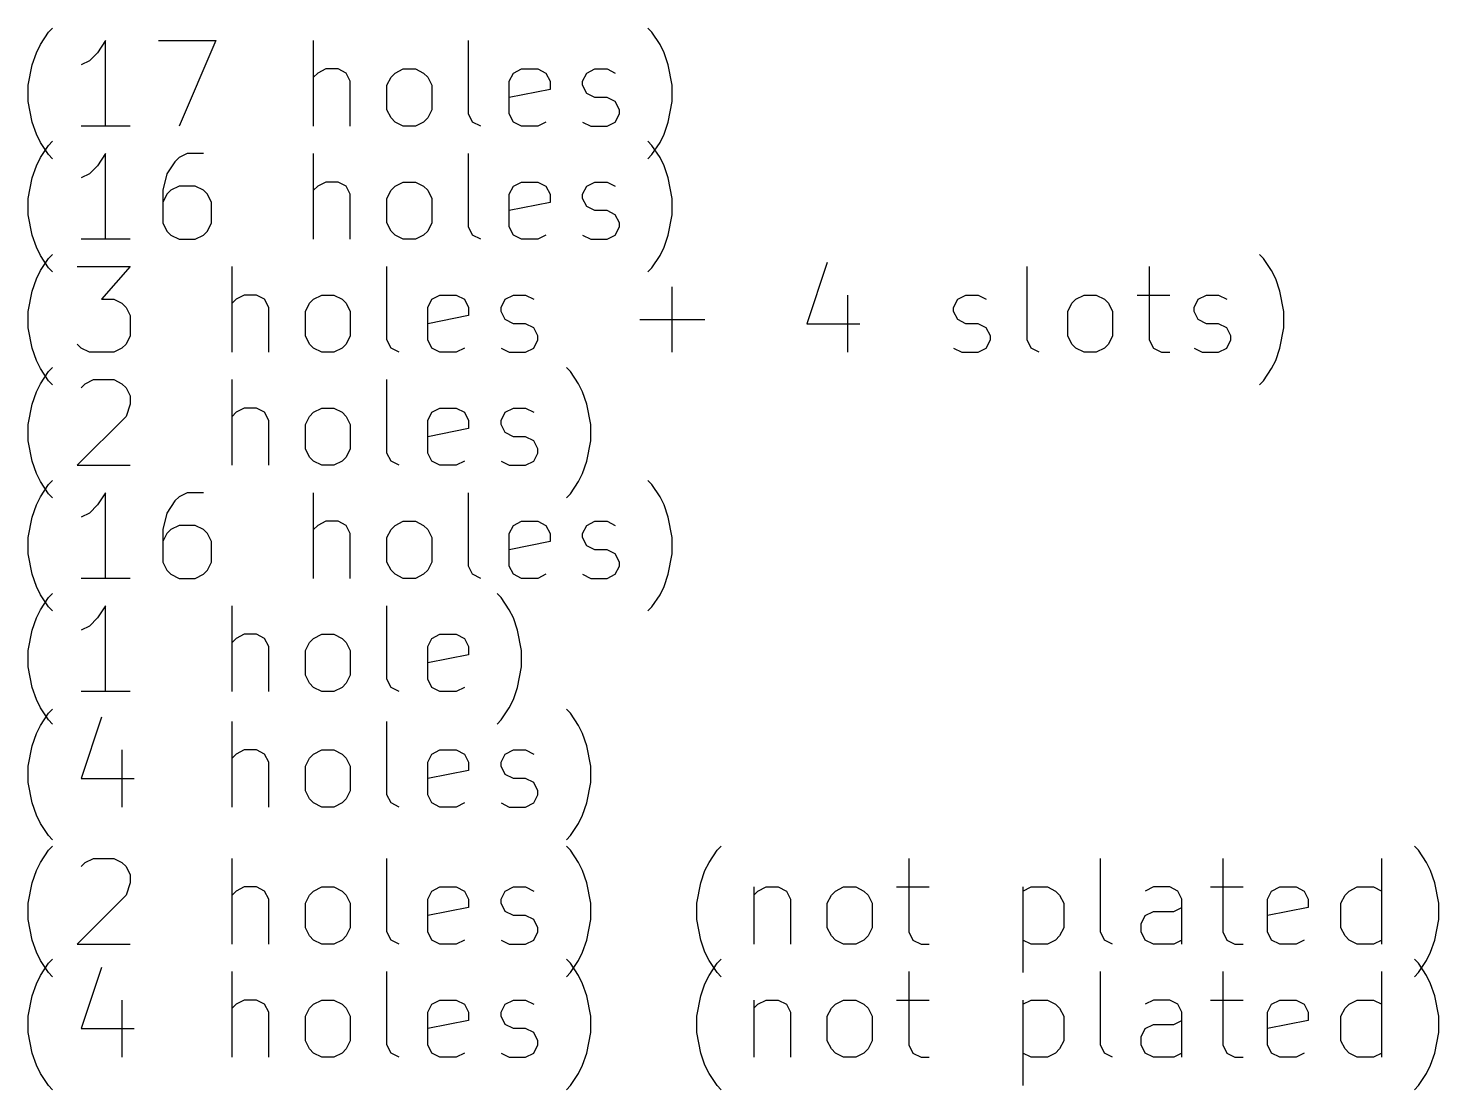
# Model space of a CAD drawing. Extents: x 109 to 179.2, y -127 to -50.2.
# Drawn here: x 146.2 to 179.15, y -127.04 to -102.25 of the extents above; entities that cross this region are included whole.
import ezdxf

# ---------------------------------------------------------------- set-up
doc = ezdxf.new("R2010")
doc.units = 0
doc.layers.add('BLACK', color=7, linetype='CONTINUOUS')

msp = doc.modelspace()

# ---------------------------------------------------------------- linework, layer by layer
at = {"layer": 'BLACK', "linetype": 'CONTINUOUS'}
for p, q in [((146.483, -102.63), (146.674, -102.344)), ((146.674, -102.344), (146.769, -102.249)), ((160.769, -102.344), (160.674, -102.249)), ((160.96, -102.63), (160.769, -102.344)), ((146.388, -102.82), (146.483, -102.63)), ((148.007, -102.535), (147.817, -102.82)), ((148.007, -104.535), (148.007, -102.535)), ((149.245, -102.535), (150.579, -102.535)), ((150.579, -102.535), (149.721, -104.535)), ((152.864, -104.535), (152.864, -102.535)), ((156.483, -104.249), (156.483, -102.535)), ((161.055, -102.82), (160.96, -102.63)), ((146.198, -103.582), (146.293, -103.106)), ((146.293, -103.106), (146.388, -102.82)), ((147.626, -103.011), (147.436, -103.106)), ((147.817, -102.82), (147.626, -103.011)), ((161.15, -103.106), (161.055, -102.82)), ((161.245, -103.582), (161.15, -103.106)), ((152.96, -103.297), (152.864, -103.392)), ((153.15, -103.201), (152.96, -103.297)), ((153.436, -103.201), (153.15, -103.201)), ((153.626, -103.297), (153.436, -103.201)), ((153.721, -103.487), (153.626, -103.297)), ((154.579, -103.582), (154.674, -103.392)), ((154.674, -103.392), (154.769, -103.297)), ((154.769, -103.297), (154.96, -103.201)), ((154.96, -103.201), (155.245, -103.201)), ((155.245, -103.201), (155.436, -103.297)), ((155.436, -103.297), (155.531, -103.392)), ((155.531, -103.392), (155.626, -103.582)), ((157.436, -103.487), (157.531, -103.297)), ((157.531, -103.297), (157.721, -103.201)), ((157.721, -103.201), (158.102, -103.201)), ((158.102, -103.201), (158.293, -103.297)), ((158.293, -103.297), (158.388, -103.487)), ((159.15, -103.487), (159.245, -103.297)), ((159.245, -103.297), (159.436, -103.201)), ((159.436, -103.201), (159.721, -103.201)), ((159.721, -103.201), (159.912, -103.297)), ((146.198, -103.963), (146.198, -103.582)), ((153.721, -104.535), (153.721, -103.487)), ((154.579, -104.154), (154.579, -103.582)), ((155.626, -103.582), (155.626, -104.154)), ((157.436, -104.249), (157.436, -103.487)), ((158.388, -103.678), (157.436, -103.868)), ((158.388, -103.487), (158.388, -103.678)), ((159.15, -103.582), (159.15, -103.487)), ((159.245, -103.773), (159.15, -103.582)), ((159.436, -103.868), (159.245, -103.773)), ((161.245, -103.963), (161.245, -103.582)), ((146.293, -104.44), (146.198, -103.963)), ((159.721, -103.868), (159.436, -103.868)), ((159.912, -103.963), (159.721, -103.868)), ((160.007, -104.154), (159.912, -103.963)), ((161.15, -104.44), (161.245, -103.963)), ((146.388, -104.725), (146.293, -104.44)), ((154.674, -104.344), (154.579, -104.154)), ((154.769, -104.44), (154.674, -104.344)), ((154.96, -104.535), (154.769, -104.44)), ((155.436, -104.44), (155.245, -104.535)), ((155.531, -104.344), (155.436, -104.44)), ((155.626, -104.154), (155.531, -104.344)), ((156.579, -104.44), (156.483, -104.249)), ((156.769, -104.535), (156.579, -104.44)), ((157.531, -104.44), (157.436, -104.249)), ((157.721, -104.535), (157.531, -104.44)), ((158.293, -104.44), (158.102, -104.535)), ((159.15, -104.44), (159.34, -104.535)), ((159.721, -104.535), (159.912, -104.44)), ((159.912, -104.44), (160.007, -104.249)), ((160.007, -104.249), (160.007, -104.154)), ((161.055, -104.725), (161.15, -104.44)), ((146.483, -104.916), (146.388, -104.725)), ((148.579, -104.535), (147.436, -104.535)), ((155.245, -104.535), (154.96, -104.535)), ((158.102, -104.535), (157.721, -104.535)), ((159.34, -104.535), (159.721, -104.535)), ((160.96, -104.916), (161.055, -104.725)), ((146.674, -105.201), (146.483, -104.916)), ((146.483, -105.27), (146.674, -104.984)), ((146.674, -104.984), (146.769, -104.889)), ((160.769, -104.984), (160.674, -104.889)), ((160.769, -105.201), (160.96, -104.916)), ((160.96, -105.27), (160.769, -104.984)), ((146.388, -105.46), (146.483, -105.27)), ((146.769, -105.297), (146.674, -105.201)), ((148.007, -105.175), (147.817, -105.46)), ((148.007, -107.175), (148.007, -105.175)), ((149.626, -105.365), (149.436, -105.651)), ((149.721, -105.27), (149.626, -105.365)), ((149.912, -105.175), (149.721, -105.27)), ((150.293, -105.175), (149.912, -105.175)), ((152.864, -107.175), (152.864, -105.175)), ((156.483, -106.889), (156.483, -105.175)), ((160.674, -105.297), (160.769, -105.201)), ((161.055, -105.46), (160.96, -105.27)), ((146.198, -106.222), (146.293, -105.746)), ((146.293, -105.746), (146.388, -105.46)), ((147.626, -105.651), (147.436, -105.746)), ((147.817, -105.46), (147.626, -105.651)), ((149.436, -105.651), (149.34, -106.032)), ((161.15, -105.746), (161.055, -105.46)), ((161.245, -106.222), (161.15, -105.746)), ((149.34, -106.032), (149.34, -106.794)), ((149.531, -106.032), (149.436, -106.127)), ((149.721, -105.937), (149.531, -106.032)), ((150.102, -105.937), (149.721, -105.937)), ((150.293, -106.032), (150.102, -105.937)), ((150.388, -106.127), (150.293, -106.032)), ((152.96, -105.937), (152.864, -106.032)), ((153.15, -105.841), (152.96, -105.937)), ((153.436, -105.841), (153.15, -105.841)), ((153.626, -105.937), (153.436, -105.841)), ((153.721, -106.127), (153.626, -105.937)), ((154.579, -106.222), (154.674, -106.032)), ((154.674, -106.032), (154.769, -105.937)), ((154.769, -105.937), (154.96, -105.841)), ((154.96, -105.841), (155.245, -105.841)), ((155.245, -105.841), (155.436, -105.937)), ((155.436, -105.937), (155.531, -106.032)), ((155.531, -106.032), (155.626, -106.222)), ((157.436, -106.127), (157.531, -105.937)), ((157.531, -105.937), (157.721, -105.841)), ((157.721, -105.841), (158.102, -105.841)), ((158.102, -105.841), (158.293, -105.937)), ((158.293, -105.937), (158.388, -106.127)), ((159.15, -106.127), (159.245, -105.937)), ((159.245, -105.937), (159.436, -105.841)), ((159.436, -105.841), (159.721, -105.841)), ((159.721, -105.841), (159.912, -105.937)), ((146.198, -106.603), (146.198, -106.222)), ((149.436, -106.127), (149.34, -106.318)), ((150.483, -106.318), (150.388, -106.127)), ((150.483, -106.794), (150.483, -106.318)), ((153.721, -107.175), (153.721, -106.127)), ((154.579, -106.794), (154.579, -106.222)), ((155.626, -106.222), (155.626, -106.794)), ((157.436, -106.889), (157.436, -106.127)), ((158.388, -106.318), (157.436, -106.508)), ((158.388, -106.127), (158.388, -106.318)), ((159.15, -106.222), (159.15, -106.127)), ((159.245, -106.413), (159.15, -106.222)), ((159.436, -106.508), (159.245, -106.413)), ((161.245, -106.603), (161.245, -106.222)), ((146.293, -107.08), (146.198, -106.603)), ((159.721, -106.508), (159.436, -106.508)), ((159.912, -106.603), (159.721, -106.508)), ((160.007, -106.794), (159.912, -106.603)), ((161.15, -107.08), (161.245, -106.603)), ((146.388, -107.365), (146.293, -107.08)), ((149.34, -106.794), (149.436, -106.984)), ((149.436, -106.984), (149.531, -107.08)), ((149.531, -107.08), (149.721, -107.175)), ((150.102, -107.175), (150.293, -107.08)), ((150.293, -107.08), (150.388, -106.984)), ((150.388, -106.984), (150.483, -106.794)), ((154.674, -106.984), (154.579, -106.794)), ((154.769, -107.08), (154.674, -106.984)), ((154.96, -107.175), (154.769, -107.08)), ((155.436, -107.08), (155.245, -107.175)), ((155.531, -106.984), (155.436, -107.08)), ((155.626, -106.794), (155.531, -106.984)), ((156.579, -107.08), (156.483, -106.889)), ((156.769, -107.175), (156.579, -107.08)), ((157.531, -107.08), (157.436, -106.889)), ((157.721, -107.175), (157.531, -107.08)), ((158.293, -107.08), (158.102, -107.175)), ((159.15, -107.08), (159.34, -107.175)), ((159.721, -107.175), (159.912, -107.08)), ((159.912, -107.08), (160.007, -106.889)), ((160.007, -106.889), (160.007, -106.794)), ((161.055, -107.365), (161.15, -107.08)), ((146.483, -107.556), (146.388, -107.365)), ((148.579, -107.175), (147.436, -107.175)), ((149.721, -107.175), (150.102, -107.175)), ((155.245, -107.175), (154.96, -107.175)), ((158.102, -107.175), (157.721, -107.175)), ((159.34, -107.175), (159.721, -107.175)), ((160.96, -107.556), (161.055, -107.365)), ((146.674, -107.841), (146.483, -107.556)), ((146.483, -107.91), (146.674, -107.624)), ((146.674, -107.624), (146.769, -107.529)), ((160.769, -107.841), (160.96, -107.556)), ((164.864, -107.72), (164.388, -109.148)), ((175.055, -107.624), (174.96, -107.529)), ((175.245, -107.91), (175.055, -107.624)), ((146.388, -108.1), (146.483, -107.91)), ((146.769, -107.937), (146.674, -107.841)), ((147.34, -107.815), (148.579, -107.815)), ((148.579, -107.815), (147.912, -108.577)), ((150.96, -109.815), (150.96, -107.815)), ((154.579, -109.529), (154.579, -107.815)), ((160.674, -107.937), (160.769, -107.841)), ((169.531, -109.529), (169.531, -107.815)), ((172.388, -107.815), (172.388, -109.529)), ((175.34, -108.1), (175.245, -107.91)), ((146.198, -108.862), (146.293, -108.386)), ((146.293, -108.386), (146.388, -108.1)), ((161.245, -109.815), (161.245, -108.291)), ((175.436, -108.386), (175.34, -108.1)), ((175.531, -108.862), (175.436, -108.386)), ((147.912, -108.577), (148.198, -108.577)), ((148.198, -108.577), (148.388, -108.672)), ((148.388, -108.672), (148.483, -108.767)), ((151.055, -108.577), (150.96, -108.672)), ((151.245, -108.481), (151.055, -108.577)), ((151.531, -108.481), (151.245, -108.481)), ((151.721, -108.577), (151.531, -108.481)), ((151.817, -108.767), (151.721, -108.577)), ((152.674, -108.862), (152.769, -108.672)), ((152.769, -108.672), (152.864, -108.577)), ((152.864, -108.577), (153.055, -108.481)), ((153.055, -108.481), (153.34, -108.481)), ((153.34, -108.481), (153.531, -108.577)), ((153.531, -108.577), (153.626, -108.672)), ((153.626, -108.672), (153.721, -108.862)), ((155.531, -108.767), (155.626, -108.577)), ((155.626, -108.577), (155.817, -108.481)), ((155.817, -108.481), (156.198, -108.481)), ((156.198, -108.481), (156.388, -108.577)), ((156.388, -108.577), (156.483, -108.767)), ((157.245, -108.767), (157.34, -108.577)), ((157.34, -108.577), (157.531, -108.481)), ((157.531, -108.481), (157.817, -108.481)), ((157.817, -108.481), (158.007, -108.577)), ((165.34, -108.481), (165.34, -109.815)), ((167.817, -108.767), (167.912, -108.577)), ((167.912, -108.577), (168.102, -108.481)), ((168.102, -108.481), (168.388, -108.481)), ((168.388, -108.481), (168.579, -108.577)), ((170.483, -108.862), (170.579, -108.672)), ((170.579, -108.672), (170.674, -108.577)), ((170.674, -108.577), (170.864, -108.481)), ((170.864, -108.481), (171.15, -108.481)), ((171.15, -108.481), (171.34, -108.577)), ((171.34, -108.577), (171.436, -108.672)), ((171.436, -108.672), (171.531, -108.862)), ((172.102, -108.481), (172.864, -108.481)), ((173.436, -108.767), (173.531, -108.577)), ((173.531, -108.577), (173.721, -108.481)), ((173.721, -108.481), (174.007, -108.481)), ((174.007, -108.481), (174.198, -108.577)), ((146.198, -109.243), (146.198, -108.862)), ((148.483, -108.767), (148.579, -108.958)), ((148.579, -108.958), (148.579, -109.434)), ((151.817, -109.815), (151.817, -108.767)), ((152.674, -109.434), (152.674, -108.862)), ((153.721, -108.862), (153.721, -109.434)), ((155.531, -109.529), (155.531, -108.767)), ((156.483, -108.958), (155.531, -109.148)), ((156.483, -108.767), (156.483, -108.958)), ((157.245, -108.862), (157.245, -108.767)), ((157.34, -109.053), (157.245, -108.862)), ((157.531, -109.148), (157.34, -109.053)), ((160.483, -109.053), (162.007, -109.053)), ((167.817, -108.862), (167.817, -108.767)), ((167.912, -109.053), (167.817, -108.862)), ((168.102, -109.148), (167.912, -109.053)), ((170.483, -109.434), (170.483, -108.862)), ((171.531, -108.862), (171.531, -109.434)), ((173.436, -108.862), (173.436, -108.767)), ((173.531, -109.053), (173.436, -108.862)), ((173.721, -109.148), (173.531, -109.053)), ((175.531, -109.243), (175.531, -108.862)), ((146.293, -109.72), (146.198, -109.243)), ((157.817, -109.148), (157.531, -109.148)), ((158.007, -109.243), (157.817, -109.148)), ((158.102, -109.434), (158.007, -109.243)), ((164.388, -109.148), (165.626, -109.148)), ((168.388, -109.148), (168.102, -109.148)), ((168.579, -109.243), (168.388, -109.148)), ((168.674, -109.434), (168.579, -109.243)), ((174.007, -109.148), (173.721, -109.148)), ((174.198, -109.243), (174.007, -109.148)), ((174.293, -109.434), (174.198, -109.243)), ((175.436, -109.72), (175.531, -109.243)), ((146.388, -110.005), (146.293, -109.72)), ((147.436, -109.72), (147.34, -109.624)), ((147.626, -109.815), (147.436, -109.72)), ((148.388, -109.72), (148.198, -109.815)), ((148.483, -109.624), (148.388, -109.72)), ((148.579, -109.434), (148.483, -109.624)), ((152.769, -109.624), (152.674, -109.434)), ((152.864, -109.72), (152.769, -109.624)), ((153.055, -109.815), (152.864, -109.72)), ((153.531, -109.72), (153.34, -109.815)), ((153.626, -109.624), (153.531, -109.72)), ((153.721, -109.434), (153.626, -109.624)), ((154.674, -109.72), (154.579, -109.529)), ((154.864, -109.815), (154.674, -109.72)), ((155.626, -109.72), (155.531, -109.529)), ((155.817, -109.815), (155.626, -109.72)), ((156.388, -109.72), (156.198, -109.815)), ((157.245, -109.72), (157.436, -109.815)), ((157.817, -109.815), (158.007, -109.72)), ((158.007, -109.72), (158.102, -109.529)), ((158.102, -109.529), (158.102, -109.434)), ((167.817, -109.72), (168.007, -109.815)), ((168.388, -109.815), (168.579, -109.72)), ((168.579, -109.72), (168.674, -109.529)), ((168.674, -109.529), (168.674, -109.434)), ((169.626, -109.72), (169.531, -109.529)), ((169.817, -109.815), (169.626, -109.72)), ((170.579, -109.624), (170.483, -109.434)), ((170.674, -109.72), (170.579, -109.624)), ((170.864, -109.815), (170.674, -109.72)), ((171.34, -109.72), (171.15, -109.815)), ((171.436, -109.624), (171.34, -109.72)), ((171.531, -109.434), (171.436, -109.624)), ((172.388, -109.529), (172.483, -109.72)), ((172.483, -109.72), (172.674, -109.815)), ((173.436, -109.72), (173.626, -109.815)), ((174.007, -109.815), (174.198, -109.72)), ((174.198, -109.72), (174.293, -109.529)), ((174.293, -109.529), (174.293, -109.434)), ((175.34, -110.005), (175.436, -109.72)), ((146.483, -110.196), (146.388, -110.005)), ((148.198, -109.815), (147.626, -109.815)), ((153.34, -109.815), (153.055, -109.815)), ((156.198, -109.815), (155.817, -109.815)), ((157.436, -109.815), (157.817, -109.815)), ((168.007, -109.815), (168.388, -109.815)), ((171.15, -109.815), (170.864, -109.815)), ((172.674, -109.815), (172.864, -109.815)), ((173.626, -109.815), (174.007, -109.815)), ((175.245, -110.196), (175.34, -110.005)), ((146.674, -110.481), (146.483, -110.196)), ((146.483, -110.55), (146.674, -110.264)), ((146.674, -110.264), (146.769, -110.169)), ((158.864, -110.264), (158.769, -110.169)), ((159.055, -110.55), (158.864, -110.264)), ((175.055, -110.481), (175.245, -110.196)), ((146.388, -110.74), (146.483, -110.55)), ((146.769, -110.577), (146.674, -110.481)), ((147.436, -110.645), (147.531, -110.55)), ((147.531, -110.55), (147.721, -110.455)), ((147.721, -110.455), (148.198, -110.455)), ((148.198, -110.455), (148.388, -110.55)), ((148.388, -110.55), (148.483, -110.645)), ((148.483, -110.645), (148.579, -110.836)), ((150.96, -112.455), (150.96, -110.455)), ((154.579, -112.169), (154.579, -110.455)), ((159.15, -110.74), (159.055, -110.55)), ((174.96, -110.577), (175.055, -110.481)), ((146.198, -111.502), (146.293, -111.026)), ((146.293, -111.026), (146.388, -110.74)), ((148.579, -111.026), (148.483, -111.312)), ((148.579, -110.836), (148.579, -111.026)), ((159.245, -111.026), (159.15, -110.74)), ((159.34, -111.502), (159.245, -111.026)), ((148.483, -111.312), (147.34, -112.455)), ((151.055, -111.217), (150.96, -111.312)), ((151.245, -111.121), (151.055, -111.217)), ((151.531, -111.121), (151.245, -111.121)), ((151.721, -111.217), (151.531, -111.121)), ((151.817, -111.407), (151.721, -111.217)), ((152.674, -111.502), (152.769, -111.312)), ((152.769, -111.312), (152.864, -111.217)), ((152.864, -111.217), (153.055, -111.121)), ((153.055, -111.121), (153.34, -111.121)), ((153.34, -111.121), (153.531, -111.217)), ((153.531, -111.217), (153.626, -111.312)), ((153.626, -111.312), (153.721, -111.502)), ((155.531, -111.407), (155.626, -111.217)), ((155.626, -111.217), (155.817, -111.121)), ((155.817, -111.121), (156.198, -111.121)), ((156.198, -111.121), (156.388, -111.217)), ((156.388, -111.217), (156.483, -111.407)), ((157.245, -111.407), (157.34, -111.217)), ((157.34, -111.217), (157.531, -111.121)), ((157.531, -111.121), (157.817, -111.121)), ((157.817, -111.121), (158.007, -111.217)), ((146.198, -111.883), (146.198, -111.502)), ((151.817, -112.455), (151.817, -111.407)), ((152.674, -112.074), (152.674, -111.502)), ((153.721, -111.502), (153.721, -112.074)), ((155.531, -112.169), (155.531, -111.407)), ((156.483, -111.598), (155.531, -111.788)), ((156.483, -111.407), (156.483, -111.598)), ((157.245, -111.502), (157.245, -111.407)), ((157.34, -111.693), (157.245, -111.502)), ((157.531, -111.788), (157.34, -111.693)), ((159.34, -111.883), (159.34, -111.502)), ((146.293, -112.36), (146.198, -111.883)), ((157.817, -111.788), (157.531, -111.788)), ((158.007, -111.883), (157.817, -111.788)), ((158.102, -112.074), (158.007, -111.883)), ((159.245, -112.36), (159.34, -111.883)), ((146.388, -112.645), (146.293, -112.36)), ((152.769, -112.264), (152.674, -112.074)), ((152.864, -112.36), (152.769, -112.264)), ((153.055, -112.455), (152.864, -112.36)), ((153.531, -112.36), (153.34, -112.455)), ((153.626, -112.264), (153.531, -112.36)), ((153.721, -112.074), (153.626, -112.264)), ((154.674, -112.36), (154.579, -112.169)), ((154.864, -112.455), (154.674, -112.36)), ((155.626, -112.36), (155.531, -112.169)), ((155.817, -112.455), (155.626, -112.36)), ((156.388, -112.36), (156.198, -112.455)), ((157.245, -112.36), (157.436, -112.455)), ((157.817, -112.455), (158.007, -112.36)), ((158.007, -112.36), (158.102, -112.169)), ((158.102, -112.169), (158.102, -112.074)), ((159.15, -112.645), (159.245, -112.36)), ((146.483, -112.836), (146.388, -112.645)), ((147.34, -112.455), (148.579, -112.455)), ((153.34, -112.455), (153.055, -112.455)), ((156.198, -112.455), (155.817, -112.455)), ((157.436, -112.455), (157.817, -112.455)), ((159.055, -112.836), (159.15, -112.645)), ((146.674, -113.121), (146.483, -112.836)), ((146.483, -113.19), (146.674, -112.904)), ((146.674, -112.904), (146.769, -112.809)), ((158.864, -113.121), (159.055, -112.836)), ((160.769, -112.904), (160.674, -112.809)), ((160.96, -113.19), (160.769, -112.904)), ((146.388, -113.38), (146.483, -113.19)), ((146.769, -113.217), (146.674, -113.121)), ((148.007, -113.095), (147.817, -113.38)), ((148.007, -115.095), (148.007, -113.095)), ((149.626, -113.285), (149.436, -113.571)), ((149.721, -113.19), (149.626, -113.285)), ((149.912, -113.095), (149.721, -113.19)), ((150.293, -113.095), (149.912, -113.095)), ((152.864, -115.095), (152.864, -113.095)), ((156.483, -114.809), (156.483, -113.095)), ((158.769, -113.217), (158.864, -113.121)), ((161.055, -113.38), (160.96, -113.19)), ((146.198, -114.142), (146.293, -113.666)), ((146.293, -113.666), (146.388, -113.38)), ((147.626, -113.571), (147.436, -113.666)), ((147.817, -113.38), (147.626, -113.571)), ((149.436, -113.571), (149.34, -113.952)), ((161.15, -113.666), (161.055, -113.38)), ((161.245, -114.142), (161.15, -113.666)), ((149.34, -113.952), (149.34, -114.714)), ((149.531, -113.952), (149.436, -114.047)), ((149.721, -113.857), (149.531, -113.952)), ((150.102, -113.857), (149.721, -113.857)), ((150.293, -113.952), (150.102, -113.857)), ((150.388, -114.047), (150.293, -113.952)), ((152.96, -113.857), (152.864, -113.952)), ((153.15, -113.761), (152.96, -113.857)), ((153.436, -113.761), (153.15, -113.761)), ((153.626, -113.857), (153.436, -113.761)), ((153.721, -114.047), (153.626, -113.857)), ((154.579, -114.142), (154.674, -113.952)), ((154.674, -113.952), (154.769, -113.857)), ((154.769, -113.857), (154.96, -113.761)), ((154.96, -113.761), (155.245, -113.761)), ((155.245, -113.761), (155.436, -113.857)), ((155.436, -113.857), (155.531, -113.952)), ((155.531, -113.952), (155.626, -114.142)), ((157.436, -114.047), (157.531, -113.857)), ((157.531, -113.857), (157.721, -113.761)), ((157.721, -113.761), (158.102, -113.761)), ((158.102, -113.761), (158.293, -113.857)), ((158.293, -113.857), (158.388, -114.047)), ((159.15, -114.047), (159.245, -113.857)), ((159.245, -113.857), (159.436, -113.761)), ((159.436, -113.761), (159.721, -113.761)), ((159.721, -113.761), (159.912, -113.857)), ((146.198, -114.523), (146.198, -114.142)), ((149.436, -114.047), (149.34, -114.238)), ((150.483, -114.238), (150.388, -114.047)), ((150.483, -114.714), (150.483, -114.238)), ((153.721, -115.095), (153.721, -114.047)), ((154.579, -114.714), (154.579, -114.142)), ((155.626, -114.142), (155.626, -114.714)), ((157.436, -114.809), (157.436, -114.047)), ((158.388, -114.238), (157.436, -114.428)), ((158.388, -114.047), (158.388, -114.238)), ((159.15, -114.142), (159.15, -114.047)), ((159.245, -114.333), (159.15, -114.142)), ((159.436, -114.428), (159.245, -114.333)), ((161.245, -114.523), (161.245, -114.142)), ((146.293, -115), (146.198, -114.523)), ((159.721, -114.428), (159.436, -114.428)), ((159.912, -114.523), (159.721, -114.428)), ((160.007, -114.714), (159.912, -114.523)), ((161.15, -115), (161.245, -114.523)), ((146.388, -115.285), (146.293, -115)), ((149.34, -114.714), (149.436, -114.904)), ((149.436, -114.904), (149.531, -115)), ((149.531, -115), (149.721, -115.095)), ((150.102, -115.095), (150.293, -115)), ((150.293, -115), (150.388, -114.904)), ((150.388, -114.904), (150.483, -114.714)), ((154.674, -114.904), (154.579, -114.714)), ((154.769, -115), (154.674, -114.904)), ((154.96, -115.095), (154.769, -115)), ((155.436, -115), (155.245, -115.095)), ((155.531, -114.904), (155.436, -115)), ((155.626, -114.714), (155.531, -114.904)), ((156.579, -115), (156.483, -114.809)), ((156.769, -115.095), (156.579, -115)), ((157.531, -115), (157.436, -114.809)), ((157.721, -115.095), (157.531, -115)), ((158.293, -115), (158.102, -115.095)), ((159.15, -115), (159.34, -115.095)), ((159.721, -115.095), (159.912, -115)), ((159.912, -115), (160.007, -114.809)), ((160.007, -114.809), (160.007, -114.714)), ((161.055, -115.285), (161.15, -115)), ((146.483, -115.476), (146.388, -115.285)), ((148.579, -115.095), (147.436, -115.095)), ((149.721, -115.095), (150.102, -115.095)), ((155.245, -115.095), (154.96, -115.095)), ((158.102, -115.095), (157.721, -115.095)), ((159.34, -115.095), (159.721, -115.095)), ((160.96, -115.476), (161.055, -115.285)), ((146.674, -115.761), (146.483, -115.476)), ((146.483, -115.83), (146.674, -115.544)), ((146.674, -115.544), (146.769, -115.449)), ((157.245, -115.544), (157.15, -115.449)), ((157.436, -115.83), (157.245, -115.544)), ((160.769, -115.761), (160.96, -115.476)), ((146.388, -116.02), (146.483, -115.83)), ((146.769, -115.857), (146.674, -115.761)), ((148.007, -115.735), (147.817, -116.02)), ((148.007, -117.735), (148.007, -115.735)), ((150.96, -117.735), (150.96, -115.735)), ((154.579, -117.449), (154.579, -115.735)), ((157.531, -116.02), (157.436, -115.83)), ((160.674, -115.857), (160.769, -115.761)), ((146.198, -116.782), (146.293, -116.306)), ((146.293, -116.306), (146.388, -116.02)), ((147.626, -116.211), (147.436, -116.306)), ((147.817, -116.02), (147.626, -116.211)), ((157.626, -116.306), (157.531, -116.02)), ((157.721, -116.782), (157.626, -116.306)), ((151.055, -116.497), (150.96, -116.592)), ((151.245, -116.401), (151.055, -116.497)), ((151.531, -116.401), (151.245, -116.401)), ((151.721, -116.497), (151.531, -116.401)), ((151.817, -116.687), (151.721, -116.497)), ((152.674, -116.782), (152.769, -116.592)), ((152.769, -116.592), (152.864, -116.497)), ((152.864, -116.497), (153.055, -116.401)), ((153.055, -116.401), (153.34, -116.401)), ((153.34, -116.401), (153.531, -116.497)), ((153.531, -116.497), (153.626, -116.592)), ((153.626, -116.592), (153.721, -116.782)), ((155.531, -116.687), (155.626, -116.497)), ((155.626, -116.497), (155.817, -116.401)), ((155.817, -116.401), (156.198, -116.401)), ((156.198, -116.401), (156.388, -116.497)), ((156.388, -116.497), (156.483, -116.687)), ((146.198, -117.163), (146.198, -116.782)), ((151.817, -117.735), (151.817, -116.687)), ((152.674, -117.354), (152.674, -116.782)), ((153.721, -116.782), (153.721, -117.354)), ((155.531, -117.449), (155.531, -116.687)), ((156.483, -116.878), (155.531, -117.068)), ((156.483, -116.687), (156.483, -116.878)), ((157.721, -117.163), (157.721, -116.782)), ((146.293, -117.64), (146.198, -117.163)), ((157.626, -117.64), (157.721, -117.163)), ((152.769, -117.544), (152.674, -117.354)), ((152.864, -117.64), (152.769, -117.544)), ((153.626, -117.544), (153.531, -117.64)), ((153.721, -117.354), (153.626, -117.544)), ((154.674, -117.64), (154.579, -117.449)), ((155.626, -117.64), (155.531, -117.449)), ((146.388, -117.925), (146.293, -117.64)), ((146.483, -118.116), (146.388, -117.925)), ((148.579, -117.735), (147.436, -117.735)), ((153.055, -117.735), (152.864, -117.64)), ((153.34, -117.735), (153.055, -117.735)), ((153.531, -117.64), (153.34, -117.735)), ((154.864, -117.735), (154.674, -117.64)), ((155.817, -117.735), (155.626, -117.64)), ((156.198, -117.735), (155.817, -117.735)), ((156.388, -117.64), (156.198, -117.735)), ((157.436, -118.116), (157.531, -117.925)), ((157.531, -117.925), (157.626, -117.64)), ((146.674, -118.401), (146.483, -118.116)), ((146.483, -118.53), (146.674, -118.244)), ((146.674, -118.244), (146.769, -118.149)), ((157.245, -118.401), (157.436, -118.116)), ((158.864, -118.244), (158.769, -118.149)), ((159.055, -118.53), (158.864, -118.244)), ((146.388, -118.72), (146.483, -118.53)), ((146.769, -118.497), (146.674, -118.401)), ((147.912, -118.34), (147.436, -119.768)), ((150.96, -120.435), (150.96, -118.435)), ((154.579, -120.149), (154.579, -118.435)), ((157.15, -118.497), (157.245, -118.401)), ((159.15, -118.72), (159.055, -118.53)), ((146.293, -119.006), (146.388, -118.72)), ((159.245, -119.006), (159.15, -118.72)), ((146.198, -119.482), (146.293, -119.006)), ((148.388, -119.101), (148.388, -120.435)), ((151.055, -119.197), (150.96, -119.292)), ((151.245, -119.101), (151.055, -119.197)), ((151.531, -119.101), (151.245, -119.101)), ((151.721, -119.197), (151.531, -119.101)), ((151.817, -119.387), (151.721, -119.197)), ((152.769, -119.292), (152.864, -119.197)), ((152.864, -119.197), (153.055, -119.101)), ((153.055, -119.101), (153.34, -119.101)), ((153.34, -119.101), (153.531, -119.197)), ((153.531, -119.197), (153.626, -119.292)), ((155.531, -119.387), (155.626, -119.197)), ((155.626, -119.197), (155.817, -119.101)), ((155.817, -119.101), (156.198, -119.101)), ((156.198, -119.101), (156.388, -119.197)), ((156.388, -119.197), (156.483, -119.387)), ((157.245, -119.387), (157.34, -119.197)), ((157.34, -119.197), (157.531, -119.101)), ((157.531, -119.101), (157.817, -119.101)), ((157.817, -119.101), (158.007, -119.197)), ((159.34, -119.482), (159.245, -119.006)), ((146.198, -119.863), (146.198, -119.482)), ((151.817, -120.435), (151.817, -119.387)), ((152.674, -119.482), (152.769, -119.292)), ((152.674, -120.054), (152.674, -119.482)), ((153.626, -119.292), (153.721, -119.482)), ((153.721, -119.482), (153.721, -120.054)), ((155.531, -120.149), (155.531, -119.387)), ((156.483, -119.578), (155.531, -119.768)), ((156.483, -119.387), (156.483, -119.578)), ((157.245, -119.482), (157.245, -119.387)), ((157.34, -119.673), (157.245, -119.482)), ((159.34, -119.863), (159.34, -119.482)), ((146.293, -120.34), (146.198, -119.863)), ((147.436, -119.768), (148.674, -119.768)), ((157.531, -119.768), (157.34, -119.673)), ((157.817, -119.768), (157.531, -119.768)), ((158.007, -119.863), (157.817, -119.768)), ((158.102, -120.054), (158.007, -119.863)), ((159.245, -120.34), (159.34, -119.863)), ((152.769, -120.244), (152.674, -120.054)), ((152.864, -120.34), (152.769, -120.244)), ((153.626, -120.244), (153.531, -120.34)), ((153.721, -120.054), (153.626, -120.244)), ((154.674, -120.34), (154.579, -120.149)), ((155.626, -120.34), (155.531, -120.149)), ((158.007, -120.34), (158.102, -120.149)), ((158.102, -120.149), (158.102, -120.054)), ((146.388, -120.625), (146.293, -120.34)), ((153.055, -120.435), (152.864, -120.34)), ((153.34, -120.435), (153.055, -120.435)), ((153.531, -120.34), (153.34, -120.435)), ((154.864, -120.435), (154.674, -120.34)), ((155.817, -120.435), (155.626, -120.34)), ((156.198, -120.435), (155.817, -120.435)), ((156.388, -120.34), (156.198, -120.435)), ((157.245, -120.34), (157.436, -120.435)), ((157.436, -120.435), (157.817, -120.435)), ((157.817, -120.435), (158.007, -120.34)), ((159.15, -120.625), (159.245, -120.34)), ((146.483, -120.816), (146.388, -120.625)), ((146.674, -121.101), (146.483, -120.816)), ((158.864, -121.101), (159.055, -120.816)), ((159.055, -120.816), (159.15, -120.625)), ((146.769, -121.197), (146.674, -121.101)), ((158.769, -121.197), (158.864, -121.101)), ((146.483, -121.73), (146.674, -121.444)), ((146.674, -121.444), (146.769, -121.349)), ((158.864, -121.444), (158.769, -121.349)), ((159.055, -121.73), (158.864, -121.444)), ((162.102, -121.73), (162.293, -121.444)), ((162.293, -121.444), (162.388, -121.349)), ((178.674, -121.444), (178.579, -121.349)), ((178.864, -121.73), (178.674, -121.444)), ((146.293, -122.206), (146.388, -121.92)), ((146.388, -121.92), (146.483, -121.73)), ((147.436, -121.825), (147.531, -121.73)), ((147.531, -121.73), (147.721, -121.635)), ((147.721, -121.635), (148.198, -121.635)), ((148.198, -121.635), (148.388, -121.73)), ((148.388, -121.73), (148.483, -121.825)), ((148.483, -121.825), (148.579, -122.016)), ((150.96, -123.635), (150.96, -121.635)), ((154.579, -123.349), (154.579, -121.635)), ((159.15, -121.92), (159.055, -121.73)), ((159.245, -122.206), (159.15, -121.92)), ((161.912, -122.206), (162.007, -121.92)), ((162.007, -121.92), (162.102, -121.73)), ((166.769, -121.635), (166.769, -123.349)), ((171.245, -123.349), (171.245, -121.635)), ((174.102, -121.635), (174.102, -123.349)), ((177.817, -123.635), (177.817, -121.635)), ((178.96, -121.92), (178.864, -121.73)), ((179.055, -122.206), (178.96, -121.92)), ((146.198, -122.682), (146.293, -122.206)), ((148.579, -122.206), (148.483, -122.492)), ((148.579, -122.016), (148.579, -122.206)), ((159.34, -122.682), (159.245, -122.206)), ((161.817, -122.682), (161.912, -122.206)), ((179.15, -122.682), (179.055, -122.206)), ((148.483, -122.492), (147.34, -123.635)), ((151.055, -122.397), (150.96, -122.492)), ((151.245, -122.301), (151.055, -122.397)), ((151.531, -122.301), (151.245, -122.301)), ((151.721, -122.397), (151.531, -122.301)), ((151.817, -122.587), (151.721, -122.397)), ((152.674, -122.682), (152.769, -122.492)), ((152.769, -122.492), (152.864, -122.397)), ((152.864, -122.397), (153.055, -122.301)), ((153.055, -122.301), (153.34, -122.301)), ((153.34, -122.301), (153.531, -122.397)), ((153.531, -122.397), (153.626, -122.492)), ((153.626, -122.492), (153.721, -122.682)), ((155.531, -122.587), (155.626, -122.397)), ((155.626, -122.397), (155.817, -122.301)), ((155.817, -122.301), (156.198, -122.301)), ((156.198, -122.301), (156.388, -122.397)), ((156.388, -122.397), (156.483, -122.587)), ((157.245, -122.587), (157.34, -122.397)), ((157.34, -122.397), (157.531, -122.301)), ((157.531, -122.301), (157.817, -122.301)), ((157.817, -122.301), (158.007, -122.397)), ((163.15, -122.301), (163.15, -123.635)), ((163.15, -122.492), (163.245, -122.397)), ((163.245, -122.397), (163.436, -122.301)), ((163.436, -122.301), (163.721, -122.301)), ((163.721, -122.301), (163.912, -122.397)), ((163.912, -122.397), (164.007, -122.587)), ((164.864, -122.682), (164.96, -122.492)), ((164.96, -122.492), (165.055, -122.397)), ((165.055, -122.397), (165.245, -122.301)), ((165.245, -122.301), (165.531, -122.301)), ((165.531, -122.301), (165.721, -122.397)), ((165.721, -122.397), (165.817, -122.492)), ((165.817, -122.492), (165.912, -122.682)), ((166.483, -122.301), (167.245, -122.301)), ((169.436, -122.301), (169.436, -124.301)), ((169.436, -122.397), (169.626, -122.301)), ((169.626, -122.301), (170.007, -122.301)), ((170.007, -122.301), (170.198, -122.397)), ((170.198, -122.397), (170.293, -122.492)), ((170.293, -122.492), (170.388, -122.682)), ((172.483, -122.301), (172.293, -122.397)), ((172.864, -122.301), (172.483, -122.301)), ((173.055, -122.397), (172.864, -122.301)), ((173.15, -122.587), (173.055, -122.397)), ((173.817, -122.301), (174.579, -122.301)), ((175.15, -122.587), (175.245, -122.397)), ((175.245, -122.397), (175.436, -122.301)), ((175.436, -122.301), (175.817, -122.301)), ((175.817, -122.301), (176.007, -122.397)), ((176.007, -122.397), (176.102, -122.587)), ((176.864, -122.682), (176.96, -122.492)), ((176.96, -122.492), (177.055, -122.397)), ((177.055, -122.397), (177.245, -122.301)), ((177.245, -122.301), (177.626, -122.301)), ((177.626, -122.301), (177.817, -122.397)), ((146.198, -123.063), (146.198, -122.682)), ((151.817, -123.635), (151.817, -122.587)), ((152.674, -123.254), (152.674, -122.682)), ((153.721, -122.682), (153.721, -123.254)), ((155.531, -123.349), (155.531, -122.587)), ((156.483, -122.778), (155.531, -122.968)), ((156.483, -122.587), (156.483, -122.778)), ((157.245, -122.682), (157.245, -122.587)), ((157.34, -122.873), (157.245, -122.682)), ((157.531, -122.968), (157.34, -122.873)), ((159.34, -123.063), (159.34, -122.682)), ((161.817, -123.063), (161.817, -122.682)), ((164.007, -122.587), (164.007, -123.635)), ((164.864, -123.254), (164.864, -122.682)), ((165.912, -122.682), (165.912, -123.254)), ((170.388, -122.682), (170.388, -123.254)), ((172.293, -122.968), (172.483, -122.873)), ((172.483, -122.873), (172.96, -122.873)), ((172.96, -122.873), (173.15, -122.778)), ((173.15, -123.635), (173.15, -122.587)), ((175.15, -123.349), (175.15, -122.587)), ((176.102, -122.778), (175.15, -122.968)), ((176.102, -122.587), (176.102, -122.778)), ((176.864, -123.254), (176.864, -122.682)), ((179.15, -123.063), (179.15, -122.682)), ((146.293, -123.54), (146.198, -123.063)), ((157.817, -122.968), (157.531, -122.968)), ((158.007, -123.063), (157.817, -122.968)), ((158.102, -123.254), (158.007, -123.063)), ((159.245, -123.54), (159.34, -123.063)), ((161.912, -123.54), (161.817, -123.063)), ((172.198, -123.159), (172.293, -122.968)), ((172.198, -123.349), (172.198, -123.159)), ((179.055, -123.54), (179.15, -123.063)), ((146.388, -123.825), (146.293, -123.54)), ((152.769, -123.444), (152.674, -123.254)), ((152.864, -123.54), (152.769, -123.444)), ((153.055, -123.635), (152.864, -123.54)), ((153.531, -123.54), (153.34, -123.635)), ((153.626, -123.444), (153.531, -123.54)), ((153.721, -123.254), (153.626, -123.444)), ((154.674, -123.54), (154.579, -123.349)), ((154.864, -123.635), (154.674, -123.54)), ((155.626, -123.54), (155.531, -123.349)), ((155.817, -123.635), (155.626, -123.54)), ((156.388, -123.54), (156.198, -123.635)), ((157.245, -123.54), (157.436, -123.635)), ((157.817, -123.635), (158.007, -123.54)), ((158.007, -123.54), (158.102, -123.349)), ((158.102, -123.349), (158.102, -123.254)), ((159.15, -123.825), (159.245, -123.54)), ((162.007, -123.825), (161.912, -123.54)), ((164.96, -123.444), (164.864, -123.254)), ((165.055, -123.54), (164.96, -123.444)), ((165.245, -123.635), (165.055, -123.54)), ((165.721, -123.54), (165.531, -123.635)), ((165.817, -123.444), (165.721, -123.54)), ((165.912, -123.254), (165.817, -123.444)), ((166.769, -123.349), (166.864, -123.54)), ((166.864, -123.54), (167.055, -123.635)), ((169.626, -123.635), (169.436, -123.54)), ((170.198, -123.54), (170.007, -123.635)), ((170.293, -123.444), (170.198, -123.54)), ((170.388, -123.254), (170.293, -123.444)), ((171.34, -123.54), (171.245, -123.349)), ((171.531, -123.635), (171.34, -123.54)), ((172.293, -123.54), (172.198, -123.349)), ((172.483, -123.635), (172.293, -123.54)), ((173.15, -123.54), (172.96, -123.635)), ((174.102, -123.349), (174.198, -123.54)), ((174.198, -123.54), (174.388, -123.635)), ((175.245, -123.54), (175.15, -123.349)), ((175.436, -123.635), (175.245, -123.54)), ((176.007, -123.54), (175.817, -123.635)), ((176.96, -123.444), (176.864, -123.254)), ((177.055, -123.54), (176.96, -123.444)), ((177.245, -123.635), (177.055, -123.54)), ((177.817, -123.54), (177.626, -123.635)), ((178.96, -123.825), (179.055, -123.54)), ((146.483, -124.016), (146.388, -123.825)), ((147.34, -123.635), (148.579, -123.635)), ((153.34, -123.635), (153.055, -123.635)), ((156.198, -123.635), (155.817, -123.635)), ((157.436, -123.635), (157.817, -123.635)), ((159.055, -124.016), (159.15, -123.825)), ((162.102, -124.016), (162.007, -123.825)), ((165.531, -123.635), (165.245, -123.635)), ((167.055, -123.635), (167.245, -123.635)), ((170.007, -123.635), (169.626, -123.635)), ((172.96, -123.635), (172.483, -123.635)), ((174.388, -123.635), (174.579, -123.635)), ((175.817, -123.635), (175.436, -123.635)), ((177.626, -123.635), (177.245, -123.635)), ((178.864, -124.016), (178.96, -123.825)), ((146.674, -124.301), (146.483, -124.016)), ((146.483, -124.37), (146.674, -124.084)), ((146.674, -124.084), (146.769, -123.989)), ((147.912, -124.18), (147.436, -125.608)), ((158.864, -124.084), (158.769, -123.989)), ((158.864, -124.301), (159.055, -124.016)), ((159.055, -124.37), (158.864, -124.084)), ((162.293, -124.301), (162.102, -124.016)), ((162.102, -124.37), (162.293, -124.084)), ((162.293, -124.084), (162.388, -123.989)), ((178.674, -124.084), (178.579, -123.989)), ((178.674, -124.301), (178.864, -124.016)), ((178.864, -124.37), (178.674, -124.084)), ((146.388, -124.56), (146.483, -124.37)), ((146.769, -124.397), (146.674, -124.301)), ((150.96, -126.275), (150.96, -124.275)), ((154.579, -125.989), (154.579, -124.275)), ((158.769, -124.397), (158.864, -124.301)), ((159.15, -124.56), (159.055, -124.37)), ((162.007, -124.56), (162.102, -124.37)), ((162.388, -124.397), (162.293, -124.301)), ((166.769, -124.275), (166.769, -125.989)), ((171.245, -125.989), (171.245, -124.275)), ((174.102, -124.275), (174.102, -125.989)), ((177.817, -126.275), (177.817, -124.275)), ((178.579, -124.397), (178.674, -124.301)), ((178.96, -124.56), (178.864, -124.37)), ((146.198, -125.322), (146.293, -124.846)), ((146.293, -124.846), (146.388, -124.56)), ((159.245, -124.846), (159.15, -124.56)), ((159.34, -125.322), (159.245, -124.846)), ((161.817, -125.322), (161.912, -124.846)), ((161.912, -124.846), (162.007, -124.56)), ((179.055, -124.846), (178.96, -124.56)), ((179.15, -125.322), (179.055, -124.846)), ((148.388, -124.941), (148.388, -126.275)), ((151.055, -125.037), (150.96, -125.132)), ((151.245, -124.941), (151.055, -125.037)), ((151.531, -124.941), (151.245, -124.941)), ((151.721, -125.037), (151.531, -124.941)), ((151.817, -125.227), (151.721, -125.037)), ((152.674, -125.322), (152.769, -125.132)), ((152.769, -125.132), (152.864, -125.037)), ((152.864, -125.037), (153.055, -124.941)), ((153.055, -124.941), (153.34, -124.941)), ((153.34, -124.941), (153.531, -125.037)), ((153.531, -125.037), (153.626, -125.132)), ((153.626, -125.132), (153.721, -125.322)), ((155.531, -125.227), (155.626, -125.037)), ((155.626, -125.037), (155.817, -124.941)), ((155.817, -124.941), (156.198, -124.941)), ((156.198, -124.941), (156.388, -125.037)), ((156.388, -125.037), (156.483, -125.227)), ((157.245, -125.227), (157.34, -125.037)), ((157.34, -125.037), (157.531, -124.941)), ((157.531, -124.941), (157.817, -124.941)), ((157.817, -124.941), (158.007, -125.037)), ((163.15, -124.941), (163.15, -126.275)), ((163.15, -125.132), (163.245, -125.037)), ((163.245, -125.037), (163.436, -124.941)), ((163.436, -124.941), (163.721, -124.941)), ((163.721, -124.941), (163.912, -125.037)), ((163.912, -125.037), (164.007, -125.227)), ((164.864, -125.322), (164.96, -125.132)), ((164.96, -125.132), (165.055, -125.037)), ((165.055, -125.037), (165.245, -124.941)), ((165.245, -124.941), (165.531, -124.941)), ((165.531, -124.941), (165.721, -125.037)), ((165.721, -125.037), (165.817, -125.132)), ((165.817, -125.132), (165.912, -125.322)), ((166.483, -124.941), (167.245, -124.941)), ((169.436, -124.941), (169.436, -126.941)), ((169.436, -125.037), (169.626, -124.941)), ((169.626, -124.941), (170.007, -124.941)), ((170.007, -124.941), (170.198, -125.037)), ((170.198, -125.037), (170.293, -125.132)), ((170.293, -125.132), (170.388, -125.322)), ((172.483, -124.941), (172.293, -125.037)), ((172.864, -124.941), (172.483, -124.941)), ((173.055, -125.037), (172.864, -124.941)), ((173.15, -125.227), (173.055, -125.037)), ((173.817, -124.941), (174.579, -124.941)), ((175.15, -125.227), (175.245, -125.037)), ((175.245, -125.037), (175.436, -124.941)), ((175.436, -124.941), (175.817, -124.941)), ((175.817, -124.941), (176.007, -125.037)), ((176.007, -125.037), (176.102, -125.227)), ((176.864, -125.322), (176.96, -125.132)), ((176.96, -125.132), (177.055, -125.037)), ((177.055, -125.037), (177.245, -124.941)), ((177.245, -124.941), (177.626, -124.941)), ((177.626, -124.941), (177.817, -125.037)), ((146.198, -125.703), (146.198, -125.322)), ((151.817, -126.275), (151.817, -125.227)), ((152.674, -125.894), (152.674, -125.322)), ((153.721, -125.322), (153.721, -125.894)), ((155.531, -125.989), (155.531, -125.227)), ((156.483, -125.418), (155.531, -125.608)), ((156.483, -125.227), (156.483, -125.418)), ((157.245, -125.322), (157.245, -125.227)), ((157.34, -125.513), (157.245, -125.322)), ((157.531, -125.608), (157.34, -125.513)), ((159.34, -125.703), (159.34, -125.322)), ((161.817, -125.703), (161.817, -125.322)), ((164.007, -125.227), (164.007, -126.275)), ((164.864, -125.894), (164.864, -125.322)), ((165.912, -125.322), (165.912, -125.894)), ((170.388, -125.322), (170.388, -125.894)), ((172.293, -125.608), (172.483, -125.513)), ((172.483, -125.513), (172.96, -125.513)), ((172.96, -125.513), (173.15, -125.418)), ((173.15, -126.275), (173.15, -125.227)), ((175.15, -125.989), (175.15, -125.227)), ((176.102, -125.418), (175.15, -125.608)), ((176.102, -125.227), (176.102, -125.418)), ((176.864, -125.894), (176.864, -125.322)), ((179.15, -125.703), (179.15, -125.322)), ((146.293, -126.18), (146.198, -125.703)), ((147.436, -125.608), (148.674, -125.608)), ((157.817, -125.608), (157.531, -125.608)), ((158.007, -125.703), (157.817, -125.608)), ((158.102, -125.894), (158.007, -125.703)), ((159.245, -126.18), (159.34, -125.703)), ((161.912, -126.18), (161.817, -125.703)), ((172.198, -125.799), (172.293, -125.608)), ((172.198, -125.989), (172.198, -125.799)), ((179.055, -126.18), (179.15, -125.703)), ((146.388, -126.465), (146.293, -126.18)), ((152.769, -126.084), (152.674, -125.894)), ((152.864, -126.18), (152.769, -126.084)), ((153.055, -126.275), (152.864, -126.18)), ((153.531, -126.18), (153.34, -126.275)), ((153.626, -126.084), (153.531, -126.18)), ((153.721, -125.894), (153.626, -126.084)), ((154.674, -126.18), (154.579, -125.989)), ((154.864, -126.275), (154.674, -126.18)), ((155.626, -126.18), (155.531, -125.989)), ((155.817, -126.275), (155.626, -126.18)), ((156.388, -126.18), (156.198, -126.275)), ((157.245, -126.18), (157.436, -126.275)), ((157.817, -126.275), (158.007, -126.18)), ((158.007, -126.18), (158.102, -125.989)), ((158.102, -125.989), (158.102, -125.894)), ((159.15, -126.465), (159.245, -126.18)), ((162.007, -126.465), (161.912, -126.18)), ((164.96, -126.084), (164.864, -125.894)), ((165.055, -126.18), (164.96, -126.084)), ((165.245, -126.275), (165.055, -126.18)), ((165.721, -126.18), (165.531, -126.275)), ((165.817, -126.084), (165.721, -126.18)), ((165.912, -125.894), (165.817, -126.084)), ((166.769, -125.989), (166.864, -126.18)), ((166.864, -126.18), (167.055, -126.275)), ((169.626, -126.275), (169.436, -126.18)), ((170.198, -126.18), (170.007, -126.275)), ((170.293, -126.084), (170.198, -126.18)), ((170.388, -125.894), (170.293, -126.084)), ((171.34, -126.18), (171.245, -125.989)), ((171.531, -126.275), (171.34, -126.18)), ((172.293, -126.18), (172.198, -125.989)), ((172.483, -126.275), (172.293, -126.18)), ((173.15, -126.18), (172.96, -126.275)), ((174.102, -125.989), (174.198, -126.18)), ((174.198, -126.18), (174.388, -126.275)), ((175.245, -126.18), (175.15, -125.989)), ((175.436, -126.275), (175.245, -126.18)), ((176.007, -126.18), (175.817, -126.275)), ((176.96, -126.084), (176.864, -125.894)), ((177.055, -126.18), (176.96, -126.084)), ((177.245, -126.275), (177.055, -126.18)), ((177.817, -126.18), (177.626, -126.275)), ((178.96, -126.465), (179.055, -126.18)), ((146.483, -126.656), (146.388, -126.465)), ((153.34, -126.275), (153.055, -126.275)), ((156.198, -126.275), (155.817, -126.275)), ((157.436, -126.275), (157.817, -126.275)), ((159.055, -126.656), (159.15, -126.465)), ((162.102, -126.656), (162.007, -126.465)), ((165.531, -126.275), (165.245, -126.275)), ((167.055, -126.275), (167.245, -126.275)), ((170.007, -126.275), (169.626, -126.275)), ((172.96, -126.275), (172.483, -126.275)), ((174.388, -126.275), (174.579, -126.275)), ((175.817, -126.275), (175.436, -126.275)), ((177.626, -126.275), (177.245, -126.275)), ((178.864, -126.656), (178.96, -126.465)), ((146.674, -126.941), (146.483, -126.656)), ((158.864, -126.941), (159.055, -126.656)), ((162.293, -126.941), (162.102, -126.656)), ((178.674, -126.941), (178.864, -126.656)), ((146.769, -127.037), (146.674, -126.941)), ((158.769, -127.037), (158.864, -126.941)), ((162.388, -127.037), (162.293, -126.941)), ((178.579, -127.037), (178.674, -126.941))]:
    msp.add_line(p, q, dxfattribs=at)

doc.saveas('drawing.dxf')
